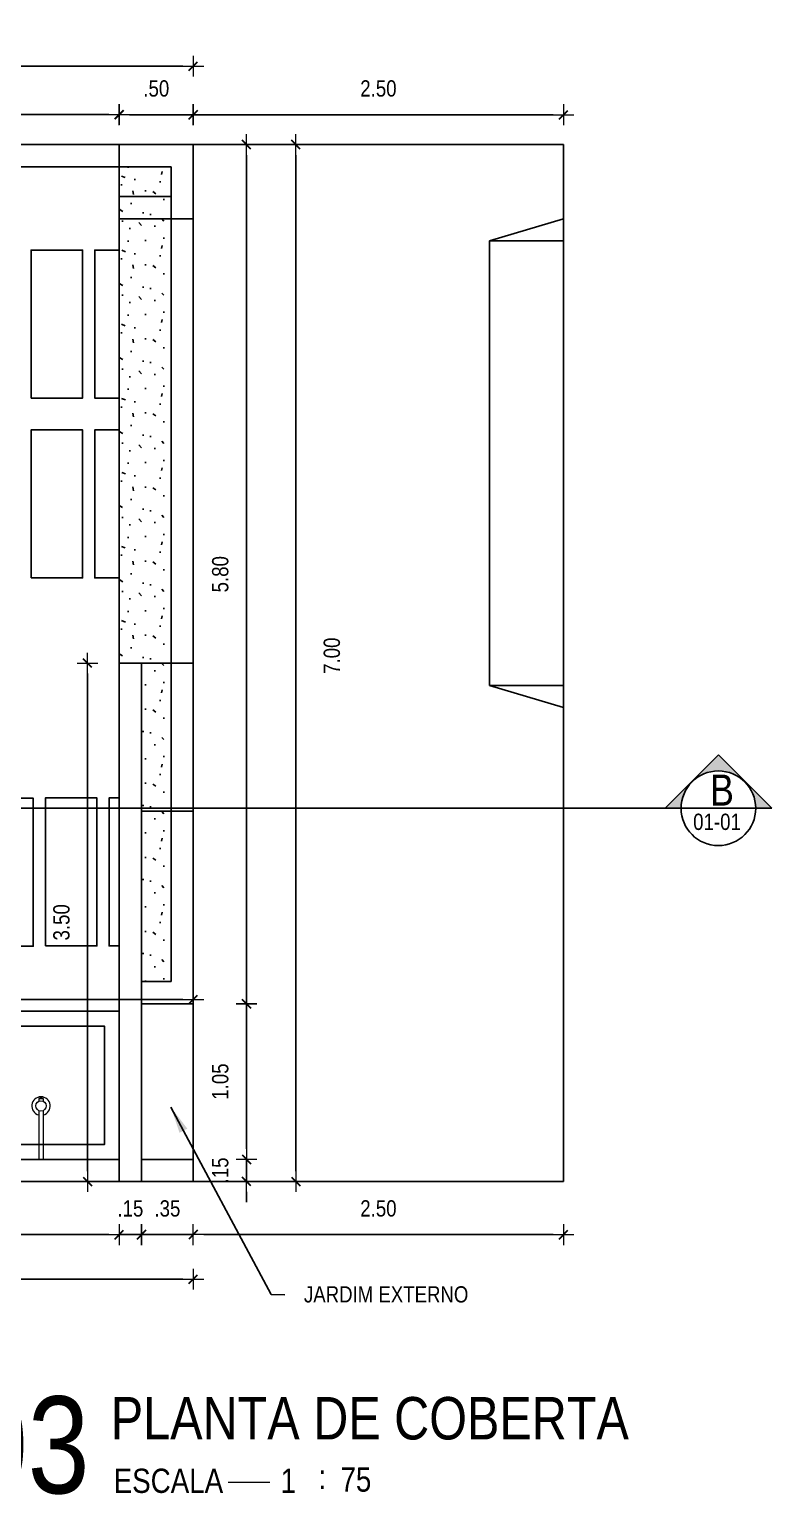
# Model space of a CAD drawing. Header units: millimetres. Extents: x -677 to -23, y -135 to 1112.
# Drawn here: x -42.56 to -37.54, y 851.31 to 861.2 of the extents above; entities that cross this region are included whole.
import ezdxf
from ezdxf.enums import TextEntityAlignment as Align

# ---------------------------------------------------------------- set-up
doc = ezdxf.new("R2010")
doc.units = ezdxf.units.MM
doc.header["$LTSCALE"] = 20
doc.header["$MEASUREMENT"] = 0
doc.header["$PDSIZE"] = -5
for name, pattern in [('CONTINU', [0]), ('DASHDOT2', [0.5, 0.25, -0.125, 0, -0.125]), ('HIDDEN2', [0.1875, 0.125, -0.0625]), ('TRAÇO-2PTOS_P', [0.625, 0.25, -0.125, 0, -0.125, 0, -0.125])]:
    doc.linetypes.add(name, pattern=pattern)
doc.layers.get('0').update_dxf_attribs({"linetype": 'CONTINUOUS'})
doc.layers.get('Defpoints').update_dxf_attribs({"linetype": 'CONTINUOUS'})
for name, color, linetype in [('A-PEN-B', 5, 'CONTINUOUS'), ('AR-ALV', 5, 'CONTINUOUS'), ('ARQ-COB-PROJ', 8, 'TRAÇO-2PTOS_P'), ('E-txt-g', 3, 'CONTINUOUS'), ('E-TXT-Y', 2, 'CONTINUOUS'), ('LAYER4', 7, 'CONTINUOUS'), ('LAYER5', 8, 'CONTINUOUS'), ('LAYER7', 4, 'CONTINUOUS')]:
    doc.layers.add(name, color=color, linetype=linetype)
for name, color, linetype, lineweight in [('E-Cta-W', 7, 'CONTINUOUS', 20), ('E-Lay-9', 9, 'CONTINUOUS', 9), ('E-Pen-C', 4, 'CONTINUOUS', 15), ('E-Pen-G', 3, 'CONTINUOUS', 30), ('E-Txt-W', 7, 'CONTINUOUS', 20)]:
    doc.layers.add(name, color=color, linetype=linetype, lineweight=lineweight)
doc.styles.add('F2', font='swissc.ttf')
doc.dimstyles.new('DIMENSION-1', dxfattribs={"dimtxt": 0.11, "dimasz": 0.07, "dimexe": 1, "dimexo": 0, "dimgap": 0.12, "dimtad": 1, "dimzin": 7, "dimdsep": 46, "dimtxsty": 'F2', "dimblk1": 'TRACO', "dimblk2": 'TRACO', "dimsah": 1, "dimcen": 1, "dimse1": 1, "dimse2": 1, "dimclrd": 256, "dimclre": 256, "dimclrt": 6, "dimadec": 0, "dimazin": 0, "dimtfac": 1, "dimtix": 1, "dimtmove": 2, "dimatfit": 3, "dimldrblk": 'TRACO', "dimfxl": 1, "dimtolj": 1, "dimtzin": 0, "dimarcsym": 0})
doc.dimstyles.get("Standard").update_dxf_attribs({"dimtxt": 0.18, "dimasz": 0.18, "dimexe": 0.18, "dimexo": 0.0625, "dimgap": 0.09, "dimtad": 0, "dimtih": 1, "dimtoh": 1, "dimdec": 4, "dimzin": 0, "dimdsep": 46, "dimtxsty": 'Standard', "dimcen": 0.09, "dimadec": 0, "dimazin": 0, "dimtfac": 1, "dimtdec": 4, "dimtofl": 0, "dimtmove": 0, "dimatfit": 3, "dimfxl": 1, "dimtolj": 1, "dimtzin": 0, "dimarcsym": 0})

# ---------------------------------------------------------------- blocks, each defined once
blk = doc.blocks.new('Chuveiro')
at = {"layer": 'E-Lay-9', "color": 8}
for p, q in [((-0.0311, 0.0156), (-0.3604, 0.0156)), ((0.0509, 0.0156), (0.0311, 0.0156)), ((0.0509, 0.0156), (0.0509, -0.0156)), ((-0.0311, -0.0156), (-0.3604, -0.0156)), ((0.0509, -0.0156), (0.0311, -0.0156))]:
    blk.add_line(p, q, dxfattribs=at)
blk.add_circle((0, 0), 0.0348, dxfattribs=at)
for centre, radius, start, end in [((0, 0), 0.0624, 194.4775, 165.5225), ((0.0093, 0), 0.0444, 339.42663, 20.57337)]:
    blk.add_arc(centre, radius, start, end, dxfattribs=at)
blk = doc.blocks.new('A$C52F82244')
at = {"layer": 'LAYER5'}
blk.add_hatch(color=2, dxfattribs=at).paths.add_polyline_path([(0.5, 0.85), (0, 0.35), (0.15, 0.35, -1), (0.85, 0.35), (1, 0.35)])
at = {"layer": 'LAYER4', "color": 2}
blk.add_line((0.15, 0.35), (0.85, 0.35), dxfattribs=at)
at = {"layer": 'LAYER7', "color": 2}
for p, q in [((0.5, 0.85), (0, 0.35)), ((0.5, 0.85), (1, 0.35)), ((0.15, 0.35), (0, 0.35)), ((0.85, 0.35), (1, 0.35))]:
    blk.add_line(p, q, dxfattribs=at)
blk.add_circle((0.5, 0.35), 0.35, dxfattribs=at)
blk = doc.blocks.new('TRACO')
at = {"layer": 'E-Pen-C'}
for p, q in [((-1, 0), (1, 0)), ((0, 1), (0, -1))]:
    blk.add_line(p, q, dxfattribs=at)
at = {"layer": 'E-Pen-G'}
blk.add_line((-0.42, -0.42), (0.42, 0.42), dxfattribs=at)
blk = doc.blocks.new('*D530')
at = {"color": 4, "lineweight": -2}
blk.add_line((-41.3793, 860.6258), (-39.0193, 860.6258), dxfattribs=at)
at = {"layer": 'Defpoints', "color": 0, "linetype": 'Continuous'}
for p in [(-38.9493, 860.6258), (-41.4493, 860.1963), (-38.9493, 860.1963)]:
    blk.add_point(p, dxfattribs=at)
at = {"color": 4, "linetype": 'Continuous', "lineweight": -2, "xscale": 0.07, "yscale": 0.07, "zscale": 0.07, "rotation": 180}
blk.add_blockref('TRACO', (-41.4493, 860.6258), dxfattribs=at)
at = {"color": 4, "linetype": 'Continuous', "lineweight": -2, "xscale": 0.07, "yscale": 0.07, "zscale": 0.07}
blk.add_blockref('TRACO', (-38.9493, 860.6258), dxfattribs=at)
at = {"color": 4, "linetype": 'Continuous', "insert": (-40.1993, 860.8023), "char_height": 0.11, "attachment_point": 5, "style": 'F2'}
blk.add_mtext('\\A1;2.50', dxfattribs=at)
blk = doc.blocks.new('*D531')
at = {"color": 4, "lineweight": -2}
blk.add_line((-41.8793, 860.6258), (-41.5193, 860.6258), dxfattribs=at)
at = {"layer": 'Defpoints', "color": 0, "linetype": 'Continuous'}
for p in [(-41.4493, 860.6258), (-41.9493, 860.3246), (-41.4493, 860.3246)]:
    blk.add_point(p, dxfattribs=at)
at = {"color": 4, "linetype": 'Continuous', "lineweight": -2, "xscale": 0.07, "yscale": 0.07, "zscale": 0.07, "rotation": 180}
blk.add_blockref('TRACO', (-41.9493, 860.6258), dxfattribs=at)
at = {"color": 4, "linetype": 'Continuous', "lineweight": -2, "xscale": 0.07, "yscale": 0.07, "zscale": 0.07}
blk.add_blockref('TRACO', (-41.4493, 860.6258), dxfattribs=at)
at = {"color": 4, "linetype": 'Continuous', "insert": (-41.6993, 860.8022), "char_height": 0.11, "attachment_point": 5, "style": 'F2'}
blk.add_mtext('\\A1;.50', dxfattribs=at)
blk = doc.blocks.new('*D532')
at = {"color": 4, "lineweight": -2}
for p, q in [((-41.8693, 853.0651), (-41.9393, 853.0651)), ((-41.4493, 853.0651), (-41.7993, 853.0651)), ((-41.3793, 853.0651), (-41.3093, 853.0651))]:
    blk.add_line(p, q, dxfattribs=at)
at = {"layer": 'Defpoints', "color": 0, "linetype": 'Continuous'}
for p in [(-41.7993, 853.4469), (-41.4493, 853.2969), (-41.7993, 853.0651)]:
    blk.add_point(p, dxfattribs=at)
at = {"color": 4, "linetype": 'Continuous', "lineweight": -2, "xscale": 0.07, "yscale": 0.07, "zscale": 0.07}
blk.add_blockref('TRACO', (-41.7993, 853.0651), dxfattribs=at)
at = {"color": 4, "linetype": 'Continuous', "lineweight": -2, "xscale": 0.07, "yscale": 0.07, "zscale": 0.07, "rotation": 180}
blk.add_blockref('TRACO', (-41.4493, 853.0651), dxfattribs=at)
at = {"color": 4, "linetype": 'Continuous', "insert": (-41.6243, 853.2415), "char_height": 0.11, "attachment_point": 5, "style": 'F2'}
blk.add_mtext('\\A1;.35', dxfattribs=at)
blk = doc.blocks.new('*D533')
at = {"color": 4, "lineweight": -2}
for p, q in [((-42.0193, 853.0651), (-42.0893, 853.0651)), ((-41.7993, 853.0651), (-41.9493, 853.0651)), ((-41.7293, 853.0651), (-41.6593, 853.0651))]:
    blk.add_line(p, q, dxfattribs=at)
at = {"layer": 'Defpoints', "color": 0, "linetype": 'Continuous'}
for p in [(-41.7993, 853.4469), (-41.9493, 853.2969), (-41.9493, 853.0651)]:
    blk.add_point(p, dxfattribs=at)
at = {"color": 4, "linetype": 'Continuous', "lineweight": -2, "xscale": 0.07, "yscale": 0.07, "zscale": 0.07}
blk.add_blockref('TRACO', (-41.9493, 853.0651), dxfattribs=at)
at = {"color": 4, "linetype": 'Continuous', "lineweight": -2, "xscale": 0.07, "yscale": 0.07, "zscale": 0.07, "rotation": 180}
blk.add_blockref('TRACO', (-41.7993, 853.0651), dxfattribs=at)
at = {"color": 4, "linetype": 'Continuous', "insert": (-41.8743, 853.2415), "char_height": 0.11, "attachment_point": 5, "style": 'F2'}
blk.add_mtext('\\A1;.15', dxfattribs=at)
blk = doc.blocks.new('*D534')
at = {"color": 4, "lineweight": -2}
blk.add_line((-41.3793, 853.0651), (-39.0193, 853.0651), dxfattribs=at)
at = {"layer": 'Defpoints', "color": 0, "linetype": 'Continuous'}
for p in [(-41.4493, 853.3941), (-38.9493, 853.3941), (-38.9493, 853.0651)]:
    blk.add_point(p, dxfattribs=at)
at = {"color": 4, "linetype": 'Continuous', "lineweight": -2, "xscale": 0.07, "yscale": 0.07, "zscale": 0.07, "rotation": 180}
blk.add_blockref('TRACO', (-41.4493, 853.0651), dxfattribs=at)
at = {"color": 4, "linetype": 'Continuous', "lineweight": -2, "xscale": 0.07, "yscale": 0.07, "zscale": 0.07}
blk.add_blockref('TRACO', (-38.9493, 853.0651), dxfattribs=at)
at = {"color": 4, "linetype": 'Continuous', "insert": (-40.1993, 853.2416), "char_height": 0.11, "attachment_point": 5, "style": 'F2'}
blk.add_mtext('\\A1;2.50', dxfattribs=at)
blk = doc.blocks.new('*D535')
at = {"color": 4, "lineweight": -2}
blk.add_line((-41.0906, 860.3535), (-41.0906, 854.6935), dxfattribs=at)
at = {"layer": 'Defpoints', "color": 0, "linetype": 'Continuous'}
for p in [(-41.4493, 860.4235), (-41.4493, 854.6235), (-41.0906, 854.6235)]:
    blk.add_point(p, dxfattribs=at)
at = {"color": 4, "linetype": 'Continuous', "lineweight": -2, "xscale": 0.07, "yscale": 0.07, "zscale": 0.07}
for p, rotation in [((-41.0906, 860.4235), 90), ((-41.0906, 854.6235), 270)]:
    blk.add_blockref('TRACO', p, dxfattribs=dict(at, rotation=rotation))
at = {"color": 4, "linetype": 'Continuous', "insert": (-41.267, 857.5235), "char_height": 0.11, "attachment_point": 5, "rotation": 90, "style": 'F2'}
blk.add_mtext('\\A1;5.80', dxfattribs=at)
blk = doc.blocks.new('*D536')
at = {"color": 4, "lineweight": -2}
blk.add_line((-40.7578, 853.4935), (-40.7578, 860.3535), dxfattribs=at)
at = {"layer": 'Defpoints', "color": 0, "linetype": 'Continuous'}
for p in [(-40.7578, 860.4235), (-38.8767, 860.4235), (-38.8767, 853.4235)]:
    blk.add_point(p, dxfattribs=at)
at = {"color": 4, "linetype": 'Continuous', "lineweight": -2, "xscale": 0.07, "yscale": 0.07, "zscale": 0.07}
for p, rotation in [((-40.7578, 860.4235), 90), ((-40.7578, 853.4235), 270)]:
    blk.add_blockref('TRACO', p, dxfattribs=dict(at, rotation=rotation))
at = {"color": 4, "linetype": 'Continuous', "insert": (-40.5133, 856.9735), "char_height": 0.11, "attachment_point": 5, "rotation": 90, "style": 'F2'}
blk.add_mtext('\\A1;7.00', dxfattribs=at)
blk = doc.blocks.new('*D537')
at = {"color": 4, "lineweight": -2}
blk.add_line((-42.163, 853.4935), (-42.163, 856.8535), dxfattribs=at)
at = {"layer": 'Defpoints', "color": 0, "linetype": 'Continuous'}
for p in [(-42.163, 856.9235), (-41.9493, 856.9235), (-41.9493, 853.4235)]:
    blk.add_point(p, dxfattribs=at)
at = {"color": 4, "linetype": 'Continuous', "lineweight": -2, "xscale": 0.07, "yscale": 0.07, "zscale": 0.07}
for p, rotation in [((-42.163, 856.9235), 90), ((-42.163, 853.4235), 270)]:
    blk.add_blockref('TRACO', p, dxfattribs=dict(at, rotation=rotation))
at = {"color": 4, "linetype": 'Continuous', "insert": (-42.3394, 855.1735), "char_height": 0.11, "attachment_point": 5, "rotation": 90, "style": 'F2'}
blk.add_mtext('\\A1;3.50', dxfattribs=at)
blk = doc.blocks.new('*D538')
at = {"color": 4, "lineweight": -2}
blk.add_line((-41.0906, 854.5535), (-41.0906, 853.6435), dxfattribs=at)
at = {"layer": 'Defpoints', "color": 0, "linetype": 'Continuous'}
for p in [(-41.4493, 854.6235), (-41.4493, 853.5735), (-41.0906, 853.5735)]:
    blk.add_point(p, dxfattribs=at)
at = {"color": 4, "linetype": 'Continuous', "lineweight": -2, "xscale": 0.07, "yscale": 0.07, "zscale": 0.07}
for p, rotation in [((-41.0906, 854.6235), 90), ((-41.0906, 853.5735), 270)]:
    blk.add_blockref('TRACO', p, dxfattribs=dict(at, rotation=rotation))
at = {"color": 4, "linetype": 'Continuous', "insert": (-41.267, 854.0985), "char_height": 0.11, "attachment_point": 5, "rotation": 90, "style": 'F2'}
blk.add_mtext('\\A1;1.05', dxfattribs=at)
blk = doc.blocks.new('*D539')
at = {"color": 4, "lineweight": -2}
for p, q in [((-41.0906, 853.6435), (-41.0906, 853.7135)), ((-41.0906, 853.5735), (-41.0906, 853.4235)), ((-41.0906, 853.3535), (-41.0906, 853.2835))]:
    blk.add_line(p, q, dxfattribs=at)
at = {"layer": 'Defpoints', "color": 0, "linetype": 'Continuous'}
for p in [(-41.4493, 853.5735), (-41.4493, 853.4235), (-41.0906, 853.4235)]:
    blk.add_point(p, dxfattribs=at)
at = {"color": 4, "linetype": 'Continuous', "lineweight": -2, "xscale": 0.07, "yscale": 0.07, "zscale": 0.07}
for p, rotation in [((-41.0906, 853.5735), 270), ((-41.0906, 853.4235), 90)]:
    blk.add_blockref('TRACO', p, dxfattribs=dict(at, rotation=rotation))
at = {"color": 4, "linetype": 'Continuous', "insert": (-41.267, 853.4985), "char_height": 0.11, "attachment_point": 5, "rotation": 90, "style": 'F2'}
blk.add_mtext('\\A1;.15', dxfattribs=at)
blk = doc.blocks.new('*D548')
at = {"color": 4, "lineweight": -2}
blk.add_line((-44.5193, 853.0651), (-42.0193, 853.0651), dxfattribs=at)
at = {"layer": 'Defpoints', "color": 0, "linetype": 'Continuous'}
for p in [(-44.5893, 853.4235), (-41.9493, 853.4235), (-41.9493, 853.0651)]:
    blk.add_point(p, dxfattribs=at)
at = {"color": 4, "linetype": 'Continuous', "lineweight": -2, "xscale": 0.07, "yscale": 0.07, "zscale": 0.07, "rotation": 180}
blk.add_blockref('TRACO', (-44.5893, 853.0651), dxfattribs=at)
at = {"color": 4, "linetype": 'Continuous', "lineweight": -2, "xscale": 0.07, "yscale": 0.07, "zscale": 0.07}
blk.add_blockref('TRACO', (-41.9493, 853.0651), dxfattribs=at)
at = {"color": 4, "linetype": 'Continuous', "insert": (-43.2693, 853.2416), "char_height": 0.11, "attachment_point": 5, "style": 'F2'}
blk.add_mtext('\\A1;2.65', dxfattribs=at)
blk = doc.blocks.new('*D549')
at = {"color": 4, "lineweight": -2}
blk.add_line((-66.3793, 852.764), (-41.5193, 852.764), dxfattribs=at)
at = {"layer": 'Defpoints', "color": 0, "linetype": 'Continuous'}
for p in [(-66.4493, 853.4235), (-41.4493, 853.4235), (-41.4493, 852.764)]:
    blk.add_point(p, dxfattribs=at)
at = {"color": 4, "linetype": 'Continuous', "lineweight": -2, "xscale": 0.07, "yscale": 0.07, "zscale": 0.07, "rotation": 180}
blk.add_blockref('TRACO', (-66.4493, 852.764), dxfattribs=at)
at = {"color": 4, "linetype": 'Continuous', "lineweight": -2, "xscale": 0.07, "yscale": 0.07, "zscale": 0.07}
blk.add_blockref('TRACO', (-41.4493, 852.764), dxfattribs=at)
at = {"color": 4, "linetype": 'Continuous', "insert": (-53.9493, 852.9405), "char_height": 0.11, "attachment_point": 5, "style": 'F2'}
blk.add_mtext('\\A1;25.00', dxfattribs=at)
blk = doc.blocks.new('*D567')
at = {"color": 4, "lineweight": -2}
blk.add_line((-47.8693, 860.6269), (-42.0193, 860.6269), dxfattribs=at)
at = {"layer": 'Defpoints', "color": 0, "linetype": 'Continuous'}
for p in [(-41.9493, 860.6269), (-41.9493, 860.2735), (-47.9393, 858.7735)]:
    blk.add_point(p, dxfattribs=at)
at = {"color": 4, "linetype": 'Continuous', "lineweight": -2, "xscale": 0.07, "yscale": 0.07, "zscale": 0.07, "rotation": 180}
blk.add_blockref('TRACO', (-47.9393, 860.6269), dxfattribs=at)
at = {"color": 4, "linetype": 'Continuous', "lineweight": -2, "xscale": 0.07, "yscale": 0.07, "zscale": 0.07}
blk.add_blockref('TRACO', (-41.9493, 860.6269), dxfattribs=at)
at = {"color": 4, "linetype": 'Continuous', "insert": (-44.9443, 860.8034), "char_height": 0.11, "attachment_point": 5, "style": 'F2'}
blk.add_mtext('\\A1;5.99', dxfattribs=at)
blk = doc.blocks.new('*D568')
at = {"color": 4, "lineweight": -2}
blk.add_line((-66.3793, 860.9535), (-41.5193, 860.9535), dxfattribs=at)
at = {"layer": 'Defpoints', "color": 0, "linetype": 'Continuous'}
for p in [(-41.4493, 860.9535), (-66.4493, 860.4235), (-41.4493, 860.4235)]:
    blk.add_point(p, dxfattribs=at)
at = {"color": 4, "linetype": 'Continuous', "lineweight": -2, "xscale": 0.07, "yscale": 0.07, "zscale": 0.07, "rotation": 180}
blk.add_blockref('TRACO', (-66.4493, 860.9535), dxfattribs=at)
at = {"color": 4, "linetype": 'Continuous', "lineweight": -2, "xscale": 0.07, "yscale": 0.07, "zscale": 0.07}
blk.add_blockref('TRACO', (-41.4493, 860.9535), dxfattribs=at)
at = {"color": 4, "linetype": 'Continuous', "insert": (-53.9493, 861.1301), "char_height": 0.11, "attachment_point": 5, "style": 'F2'}
blk.add_mtext('\\A1;25.00', dxfattribs=at)
blk = doc.blocks.new('*D586')
at = {"color": 4, "lineweight": -2}
blk.add_line((-44.5193, 854.6525), (-41.5193, 854.6525), dxfattribs=at)
at = {"layer": 'Defpoints', "color": 0, "linetype": 'Continuous'}
for p in [(-41.4493, 854.6525), (-41.4493, 854.6235), (-44.5893, 854.5775)]:
    blk.add_point(p, dxfattribs=at)
at = {"color": 4, "linetype": 'Continuous', "lineweight": -2, "xscale": 0.07, "yscale": 0.07, "zscale": 0.07, "rotation": 180}
blk.add_blockref('TRACO', (-44.5893, 854.6525), dxfattribs=at)
at = {"color": 4, "linetype": 'Continuous', "lineweight": -2, "xscale": 0.07, "yscale": 0.07, "zscale": 0.07}
blk.add_blockref('TRACO', (-41.4493, 854.6525), dxfattribs=at)
at = {"color": 4, "linetype": 'Continuous', "insert": (-43.0193, 854.8289), "char_height": 0.11, "attachment_point": 5, "style": 'F2'}
blk.add_mtext('\\A1;3.15', dxfattribs=at)
blk = doc.blocks.new('IND_DES')
at = {"layer": 'E-Txt-W', "color": 7}
blk.add_line((0.0269, -0.2428), (0.1984, -0.2428), dxfattribs=at)
at = {"layer": 'E-txt-g', "color": 7, "style": 'F2'}
for s, p in [('ESCALA', (-0.4463, -0.2864)), ('1', (0.2426, -0.2864)), (':', (0.3988, -0.2706))]:
    blk.add_text(s, height=0.1, dxfattribs=at).set_placement(p)
blk.add_attdef('ESCALA', (0.4897, -0.2812), '', height=0.1, dxfattribs=at)
at = {"layer": 'E-Txt-W', "color": 6, "style": 'F2'}
blk.add_attdef('00', text='', height=0.4, dxfattribs=at).set_placement((-0.7083, -0.2881), align=Align.CENTER)
at = {"layer": 'E-TXT-Y', "color": 7, "style": 'F2'}
for tag, p in [('PROJETO', (-0.4563, 0.1829)), ('DESENHO', (-0.4582, -0.0658))]:
    blk.add_attdef(tag, p, '', height=0.175, dxfattribs=at)

msp = doc.modelspace()

# ---------------------------------------------------------------- hatches: boundary and pattern name
at = {"linetype": 'Continuous'}
h = msp.add_hatch(dxfattribs=at)
h.set_pattern_fill('STIP2', color=8, scale=0.5, style=0, pattern_type=2)
h.set_pattern_definition([(7e-15, (-75.7087, 138.37173), (0, 0.5), [0, -0.5]), (7e-15, (-75.6487, 138.29173), (0, 0.5), [0, -0.5]), (7e-15, (-75.6737, 138.17173), (0, 0.5), [0, -0.5]), (7e-15, (-75.4987, 138.05673), (0, 0.5), [0, -0.5]), (7e-15, (-75.5137, 138.23673), (0, 0.5), [0, -0.5]), (7e-15, (-75.3787, 138.35673), (0, 0.5), [0, -0.5]), (7e-15, (-75.5537, 138.39173), (0, 0.5), [0, -0.5]), (7e-15, (-75.3437, 138.18673), (0, 0.5), [0, -0.5]), (7e-15, (-75.3687, 138.02673), (0, 0.5), [0, -0.5]), (7e-15, (-75.7387, 137.95173), (0, 0.5), [0, -0.5]), (7e-15, (-75.6487, 138.05173), (0, 0.5), [0, -0.5]), (7e-15, (-75.5787, 137.95673), (0, 0.5), [0, -0.5]), (7e-15, (-75.2737, 138.27673), (0, 0.5), [0, -0.5]), (7e-15, (-75.4337, 138.15173), (0, 0.5), [0, -0.5]), (7e-15, (-75.4737, 138.31673), (0, 0.5), [0, -0.5]), (7e-15, (-75.3887, 138.27173), (0, 0.5), [0, -0.5]), (7e-15, (-75.5687, 138.13673), (0, 0.5), [0, -0.5]), (7e-15, (-75.4287, 138.40673), (0, 0.5), [0, -0.5]), (7e-15, (-75.2737, 138.11173), (0, 0.5), [0, -0.5]), (7e-15, (-75.2887, 137.96173), (0, 0.5), [0, -0.5]), (75.9638, (-75.66368, 138.22173), (-0.499999029, -1.500000273), [0.0206155, -2.0409375]), (329.0362, (-75.57868, 138.32673), (-1.499999011, 1.000001242), [0.029155, -2.886321]), (338.1986, (-75.43368, 138.21173), (1.500000137, -0.499999955), [0.026926, -2.6656565]), (149.0362, (-75.42868, 137.97173), (1.499999011, -1.000001242), [0.029155, -2.886321]), (53.1301, (-75.58368, 138.03673), (1.000000062, 1.499999959), [0.025, -2.475]), (315, (-75.31868, 138.39673), (0.50000015, -1e-16), [0.0282845, -0.6788225]), (101.3099, (-75.35368, 138.08673), (-0.499998816, 2.000000376), [0.025495, -2.5240145]), (323.1301, (-75.72368, 138.10673), (1.499999959, -1.000000062), [0.025, -2.475]), (315, (-75.66368, 138.42173), (0.50000015, -1e-16), [0.021213, -0.6858935])])
h.paths.add_polyline_path([(-41.5993, 859.9235), (-41.9493, 859.9235), (-41.9493, 856.9235), (-41.7993, 856.9235), (-41.5993, 856.9235)])
h.paths.add_polyline_path([(-41.5993, 856.9235), (-41.7993, 856.9235), (-41.7993, 855.9438), (-41.5993, 855.9438)])
h.paths.add_polyline_path([(-41.5993, 855.9235), (-41.7993, 855.9235), (-41.7993, 854.7735), (-41.5993, 854.7735)])
h.paths.add_polyline_path([(-41.5993, 860.0735), (-41.9493, 860.0735), (-41.9493, 859.9235), (-41.5993, 859.9235)])
h.paths.add_polyline_path([(-41.5993, 860.2735), (-41.9493, 860.2735), (-41.9493, 860.0735), (-41.5993, 860.0735)])

# ---------------------------------------------------------------- linework, layer by layer
at = {"color": 7, "linetype": 'Continuous'}
for p, q in [((-66.4493, 860.4235), (-41.4493, 860.4235)), ((-66.2993, 860.2735), (-41.5993, 860.2735)), ((-44.5893, 853.5735), (-41.9493, 853.5735))]:
    msp.add_line(p, q, dxfattribs=at)
at = {"color": 8, "linetype": 'Continuous'}
for p, q in [((-41.4493, 856.9235), (-41.7993, 856.9235)), ((-41.7993, 855.9235), (-41.4493, 855.9235))]:
    msp.add_line(p, q, dxfattribs=at)
at = {"color": 7, "linetype": 'CONTINU'}
msp.add_line((-44.5893, 853.4235), (-41.4493, 853.4235), dxfattribs=at)
at = {"color": 8, "linetype": 'Continuous'}
for points in [[(-42.9493, 854.5735), (-41.9493, 854.5735), (-41.9493, 853.5735), (-42.9493, 853.5735)], [(-42.8493, 854.4735), (-42.0493, 854.4735), (-42.0493, 853.6735), (-42.8493, 853.6735)]]:
    msp.add_lwpolyline(points, close=True, dxfattribs=at)
at = {"layer": 'A-PEN-B', "color": 6, "linetype": 'Continuous'}
for p, q in [((-41.9493, 853.4235), (-41.9493, 856.9235)), ((-41.7993, 853.4235), (-41.7993, 856.9235)), ((-41.7993, 853.4235), (-41.9493, 853.4235))]:
    msp.add_line(p, q, dxfattribs=at)
at = {"layer": 'A-PEN-B', "color": 7, "linetype": 'Continuous'}
for p, q in [((-41.4493, 853.5735), (-41.7993, 853.5735)), ((-41.4493, 853.4235), (-41.4493, 853.5735)), ((-41.4493, 853.4235), (-41.9493, 853.4235))]:
    msp.add_line(p, q, dxfattribs=at)
at = {"layer": 'AR-ALV', "color": 7, "linetype": 'Continuous'}
for p, q in [((-41.9493, 860.4235), (-41.4493, 860.4235)), ((-41.9493, 860.2735), (-41.9493, 860.4235)), ((-41.4493, 860.2735), (-41.4493, 860.4235)), ((-41.4493, 860.2735), (-41.4493, 860.4235)), ((-41.5993, 860.2735), (-41.9493, 860.2735)), ((-41.9493, 856.2735), (-41.9493, 860.2735)), ((-41.5993, 860.2735), (-41.9493, 860.2735)), ((-41.5993, 854.7735), (-41.5993, 860.2735)), ((-41.4493, 859.9235), (-41.4493, 860.2735)), ((-41.4493, 855.1235), (-41.4493, 859.9235)), ((-41.4493, 854.6235), (-41.4493, 855.1235)), ((-41.5993, 854.7735), (-41.7993, 854.7735)), ((-41.4493, 854.6235), (-41.7993, 854.6235))]:
    msp.add_line(p, q, dxfattribs=at)
at = {"layer": 'AR-ALV', "color": 8, "linetype": 'Continuous'}
for p, q in [((-38.9493, 860.4235), (-41.4493, 860.4235)), ((-38.9493, 853.4235), (-38.9493, 860.4235)), ((-39.4493, 859.7735), (-38.9493, 859.9235)), ((-38.9493, 859.7735), (-39.4493, 859.7735)), ((-39.4493, 856.7735), (-39.4493, 859.7735)), ((-38.9493, 856.7735), (-39.4493, 856.7735)), ((-39.4493, 856.7735), (-38.9493, 856.6235)), ((-41.4493, 853.5735), (-41.4493, 855.3235)), ((-38.9493, 853.4235), (-41.4493, 853.4235))]:
    msp.add_line(p, q, dxfattribs=at)
at = {"layer": 'AR-ALV', "color": 6, "linetype": 'Continuous'}
msp.add_line((-41.7993, 856.9235), (-41.9493, 856.9235), dxfattribs=at)
at = {"layer": 'AR-ALV', "color": 2, "linetype": 'DASHDOT2'}
msp.add_line((-37.8992, 855.9438), (-67.3332, 855.9438), dxfattribs=at)
at = {"layer": 'AR-ALV', "color": 8, "linetype": 'Continuous'}
for points in [[(-42.1967, 859.3099), (-42.1967, 859.7117), (-42.545, 859.7117), (-42.545, 859.483)], [(-41.9493, 859.7117), (-42.1149, 859.7117), (-42.1149, 859.483)], [(-41.9493, 859.7117), (-42.1149, 859.7117), (-42.1149, 858.7126), (-41.9493, 858.7126)], [(-41.9493, 858.4979), (-42.1149, 858.4979), (-42.1149, 857.4988), (-41.9493, 857.4988)], [(-41.9493, 856.0138), (-42.0183, 856.0138), (-42.0183, 855.0148), (-41.9493, 855.0148)]]:
    msp.add_lwpolyline(points, dxfattribs=at)
for points in [[(-42.545, 858.7126), (-42.1967, 858.7126), (-42.1967, 859.7117), (-42.545, 859.7117)], [(-42.545, 857.4988), (-42.1967, 857.4988), (-42.1967, 858.4979), (-42.545, 858.4979)], [(-42.8784, 855.0124), (-42.5301, 855.0124), (-42.5301, 856.0115), (-42.8784, 856.0115)], [(-42.4483, 855.0148), (-42.1, 855.0148), (-42.1, 856.0138), (-42.4483, 856.0138)]]:
    msp.add_lwpolyline(points, close=True, dxfattribs=at)
at = {"layer": 'ARQ-COB-PROJ', "linetype": 'HIDDEN2'}
for p, q in [((-41.5993, 860.0735), (-41.9493, 860.0735)), ((-41.4493, 859.9235), (-41.9493, 859.9235))]:
    msp.add_line(p, q, dxfattribs=at)

# ---------------------------------------------------------------- block references
ref = msp.add_blockref('IND_DES', (-41.2569, 851.7904), dxfattribs=dict(xscale=1.636240131907927, yscale=1.636240131907927, zscale=1.636240131907927))
ref.add_attrib('00', '03', dxfattribs={"layer": 'E-Txt-W', "height": 0.6545, "style": 'F2'}).set_placement((-42.5675, 851.319), align=Align.CENTER)
ref.add_attrib('DESENHO', 'PLANTA DE COBERTA', (-42.0067, 851.6826), dxfattribs={"layer": 'E-TXT-Y', "color": 2, "height": 0.286342, "style": 'F2'})
ref.add_attrib('ESCALA', '75', (-40.4556, 851.3302), dxfattribs={"layer": 'E-txt-g', "color": 7, "height": 0.16362, "style": 'F2'})
at = {"layer": 'E-Lay-9', "color": 7, "rotation": 90.00000000000001}
msp.add_blockref('Chuveiro', (-42.4779, 853.9339), dxfattribs=at)
at = {"layer": 'LAYER4', "color": 2, "xscale": 0.7200000000000001, "yscale": 0.7200000000000001, "zscale": 0.7200000000000001}
msp.add_blockref('A$C52F82244', (-38.2634, 855.6918), dxfattribs=at)

# ---------------------------------------------------------------- texts
at = {"color": 7, "style": 'F2'}
for s, height, p in [('B', 0.2101, (-37.9593, 855.9614)), ('01-01', 0.11, (-38.0738, 855.7971))]:
    msp.add_text(s, height=height, dxfattribs=at).set_placement(p)
at = {"layer": 'E-Cta-W', "color": 4, "style": 'F2'}
msp.add_text('JARDIM EXTERNO', height=0.109719, dxfattribs=at).set_placement((-40.702, 852.6072))

# ---------------------------------------------------------------- dimensions: what is measured, and where the dimension line sits
at = {"color": 8, "linetype": 'Continuous'}
for base, p1, p2, picture, middle in [((-41.4493, 860.9535), (-66.4493, 860.4235), (-41.4493, 860.4235), '*D568', (-53.9493, 861.1301)), ((-41.9493, 860.6269), (-47.9393, 858.7735), (-41.9493, 860.2735), '*D567', (-44.9443, 860.8034)), ((-41.4493, 852.764), (-66.4493, 853.4235), (-41.4493, 853.4235), '*D549', (-53.9493, 852.9405)), ((-38.9493, 853.0651), (-41.4493, 853.3941), (-38.9493, 853.3941), '*D534', (-40.1993, 853.2416))]:
    dim = msp.add_linear_dim(base=base, p1=p1, p2=p2, dimstyle='DIMENSION-1', override={"dimclrd": 4, "dimclrt": 4, "dimadec": 8, "dimfxl": 0.5, "dimfxlon": 1}, dxfattribs=at)
    dim.commit()
    dim.dimension.update_dxf_attribs({"geometry": picture, "text_midpoint": middle})
for base, p1, p2, angle, picture, middle in [((-41.4493, 860.6258), (-41.9493, 860.3246), (-41.4493, 860.3246), 180, '*D531', (-41.6993, 860.8022)), ((-38.9493, 860.6258), (-41.4493, 860.1963), (-38.9493, 860.1963), 180, '*D530', (-40.1993, 860.8023)), ((-41.0906, 854.6235), (-41.4493, 860.4235), (-41.4493, 854.6235), 270, '*D535', (-41.267, 857.5235)), ((-42.163, 856.9235), (-41.9493, 853.4235), (-41.9493, 856.9235), 90, '*D537', (-42.3394, 855.1735)), ((-41.0906, 853.5735), (-41.4493, 854.6235), (-41.4493, 853.5735), 90, '*D538', (-41.267, 854.0985)), ((-41.0906, 853.4235), (-41.4493, 853.5735), (-41.4493, 853.4235), 90, '*D539', (-41.267, 853.4985)), ((-41.9493, 853.0651), (-41.7993, 853.4469), (-41.9493, 853.2969), 180, '*D533', (-41.8743, 853.2415)), ((-41.7993, 853.0651), (-41.4493, 853.2969), (-41.7993, 853.4469), 180, '*D532', (-41.6243, 853.2415))]:
    dim = msp.add_linear_dim(base=base, p1=p1, p2=p2, angle=angle, dimstyle='DIMENSION-1', override={"dimclrd": 4, "dimclrt": 4, "dimadec": 8, "dimfxl": 0.5, "dimfxlon": 1}, dxfattribs=at)
    dim.commit()
    dim.dimension.update_dxf_attribs({"geometry": picture, "text_midpoint": middle})
dim = msp.add_linear_dim(base=(-40.7578, 860.4235), p1=(-38.8767, 853.4235), p2=(-38.8767, 860.4235), angle=270, dimstyle='DIMENSION-1', override={"dimclrd": 4, "dimclrt": 4, "dimadec": 8, "dimfxl": 0.5, "dimfxlon": 1}, dxfattribs=at)
dim.commit()
dim.dimension.update_dxf_attribs({"geometry": '*D536', "text_midpoint": (-40.5133, 856.9735), "dimtype": 160})
for base, p1, p2, text, picture, middle in [((-41.4493, 854.6525), (-44.5893, 854.5775), (-41.4493, 854.6235), '3.15', '*D586', (-43.0193, 854.8289)), ((-41.9493, 853.0651), (-44.5893, 853.4235), (-41.9493, 853.4235), '2.65', '*D548', (-43.2693, 853.2416))]:
    dim = msp.add_linear_dim(base=base, p1=p1, p2=p2, text=text, dimstyle='DIMENSION-1', override={"dimclrd": 4, "dimclrt": 4, "dimadec": 8, "dimfxl": 0.5, "dimfxlon": 1}, dxfattribs=at)
    dim.commit()
    dim.dimension.update_dxf_attribs({"geometry": picture, "text_midpoint": middle})

# ---------------------------------------------------------------- leaders
at = {"layer": 'E-Cta-W', "color": 4}
msp.add_leader([(-41.6008, 853.9254), (-40.924, 852.6617), (-40.8312, 852.6599)], dimstyle='Standard', dxfattribs=at)

doc.saveas('drawing.dxf')
